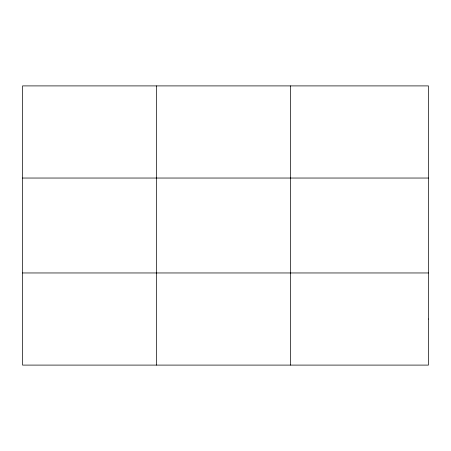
<?xml version="1.0" encoding="UTF-8"?>
<svg xmlns="http://www.w3.org/2000/svg" width="451" height="451" viewBox="0 0 451 451"><rect width="100%" height="100%" fill="white"/><g stroke="black" fill="none" stroke-linecap="round" stroke-linejoin="round"><path stroke-width="0.68" d="M156.497 85.904L156.497 365.096M290.444 85.904L290.444 365.096M22.55 178.038L428.45 178.038M22.55 272.962L428.45 272.962M428.45 319.026L428.45 365.096L22.55 365.096L22.55 85.904L428.45 85.904L428.45 319.026"/></g></svg>
